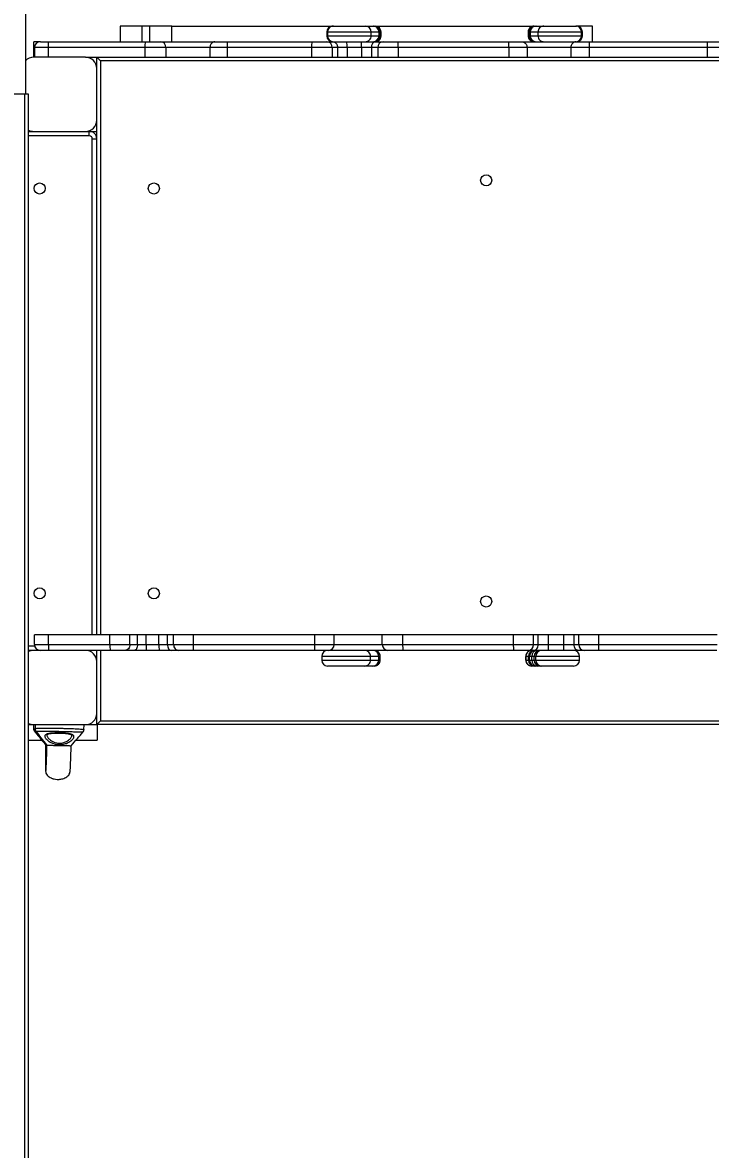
# Model space of a CAD drawing. Header units: millimetres. Extents: x -11024 to 8278, y -7837 to 5770.
# Drawn here: x -3413 to -2485, y 40 to 1560 of the extents above; entities that cross this region are included whole.
import ezdxf

# ---------------------------------------------------------------- set-up
doc = ezdxf.new("R2010")
doc.units = ezdxf.units.MM
for name, color, linetype in [('DIKOM_ОБЪЕКТ', 7, 'Continuous'), ('DIKOM_РАЗМЕР_ЗОНА', 7, 'Continuous'), ('DIKOM_РАЗМЕР_ОБЪЕКТА', 7, 'Continuous')]:
    doc.layers.add(name, color=color, linetype=linetype)
doc.styles.add('style1', font='arial.ttf', dxfattribs={"width": 0.8})
doc.dimstyles.new('1-50', dxfattribs={"dimtxt": 300, "dimasz": 200, "dimexe": 100, "dimexo": 0, "dimgap": 100, "dimtad": 1, "dimtxsty": 'style1', "dimcen": 200, "dimclrd": 7, "dimclre": 7, "dimclrt": 7, "dimadec": 1, "dimazin": 2, "dimtfac": 1, "dimtmove": 0, "dimatfit": 2, "dimfxl": 0, "dimlwd": 25, "dimlwe": 18, "dimarcsym": 0})

# ---------------------------------------------------------------- blocks, each defined once
blk = doc.blocks.new('*D9')
at = {"layer": 'Defpoints', "color": 0, "transparency": 16777216}
for p in [(3740.7, 3707.5), (-8191.6, -3797.3), (-1076.1, -3797.3)]:
    blk.add_point(p, dxfattribs=at)
at = {"layer": 'DIKOM_РАЗМЕР_ОБЪЕКТА', "color": 7, "lineweight": 18, "transparency": 16777216}
for p, q in [((3740.7, 3707.5), (-8291.6, 3707.5)), ((-1076.1, -3797.3), (-8291.6, -3797.3))]:
    blk.add_line(p, q, dxfattribs=at)
at = {"layer": 'DIKOM_РАЗМЕР_ОБЪЕКТА', "color": 7, "lineweight": 25, "transparency": 16777216}
blk.add_line((-8191.6, 3507.5), (-8191.6, -3597.3), dxfattribs=at)
at = {"layer": 'DIKOM_РАЗМЕР_ОБЪЕКТА', "color": 7, "transparency": 16777216}
for points in [[(-8224.9, 3507.5), (-8158.2, 3507.5), (-8191.6, 3707.5)], [(-8224.9, -3597.3), (-8158.2, -3597.3), (-8191.6, -3797.3)]]:
    blk.add_solid(points, dxfattribs=at)
at = {"layer": 'DIKOM_РАЗМЕР_ОБЪЕКТА', "color": 7, "transparency": 16777216, "insert": (-8444.7, -44.9), "char_height": 300, "attachment_point": 5, "rotation": 90, "style": 'style1'}
blk.add_mtext('7500', dxfattribs=at)
blk = doc.blocks.new('*D11')
at = {"layer": 'Defpoints', "color": 0, "transparency": 16777216}
for p in [(3316.1, 5770.1), (-10574.2, -5797.3), (-1580.1, -5797.3)]:
    blk.add_point(p, dxfattribs=at)
at = {"layer": 'DIKOM_РАЗМЕР_ЗОНА', "color": 7, "lineweight": 18, "transparency": 16777216}
for p, q in [((3316.1, 5770.1), (-10674.2, 5770.1)), ((-1580.1, -5797.3), (-10674.2, -5797.3))]:
    blk.add_line(p, q, dxfattribs=at)
at = {"layer": 'DIKOM_РАЗМЕР_ЗОНА', "color": 7, "lineweight": 25, "transparency": 16777216}
blk.add_line((-10574.2, 5570.1), (-10574.2, -5597.3), dxfattribs=at)
at = {"layer": 'DIKOM_РАЗМЕР_ЗОНА', "color": 7, "transparency": 16777216}
for points in [[(-10607.5, 5570.1), (-10540.8, 5570.1), (-10574.2, 5770.1)], [(-10607.5, -5597.3), (-10540.8, -5597.3), (-10574.2, -5797.3)]]:
    blk.add_solid(points, dxfattribs=at)
at = {"layer": 'DIKOM_РАЗМЕР_ЗОНА', "color": 7, "transparency": 16777216, "insert": (-10827.3, -173), "char_height": 300, "attachment_point": 5, "rotation": 90, "style": 'style1'}
blk.add_mtext('11500', dxfattribs=at)

msp = doc.modelspace()

# ---------------------------------------------------------------- linework, layer by layer
at = {"layer": 'DIKOM_ОБЪЕКТ', "color": 7, "linetype": 'Continuous', "lineweight": 15}
for p, q in [((-3408.673, 1663.041), (-3408.673, 1463.171)), ((-3281.206, 1555.171), (-3281.206, 1534.171)), ((-3251.206, 1555.171), (-3281.206, 1555.171)), ((-3251.206, 1534.171), (-3251.206, 1555.171)), ((-3241.15, 1555.171), (-3251.206, 1555.171)), ((-3241.15, 1534.171), (-3241.15, 1555.171)), ((-3211.323, 1555.171), (-3241.15, 1555.171)), ((-3211.323, 1534.171), (-3211.323, 1555.171)), ((-3211.323, 1555.171), (-2994.543, 1555.171)), ((-2994.543, 1555.171), (-2993.742, 1555.171)), ((-2993.742, 1555.171), (-2993.494, 1555.171)), ((-2993.494, 1555.171), (-2950.507, 1555.171)), ((-2950.507, 1555.171), (-2940.059, 1555.171)), ((-2940.059, 1555.171), (-2940.046, 1555.171)), ((-2940.059, 1555.171), (-2939.293, 1555.171)), ((-2939.293, 1555.171), (-2938.41, 1555.171)), ((-2938.41, 1555.171), (-2937.245, 1555.171)), ((-2937.245, 1555.171), (-2937.23, 1555.171)), ((-2937.245, 1555.171), (-2723.168, 1555.171)), ((-2723.168, 1555.171), (-2723.152, 1555.171)), ((-2723.152, 1555.171), (-2721.988, 1555.171)), ((-2721.988, 1555.171), (-2721.105, 1555.171)), ((-2721.105, 1555.171), (-2720.352, 1555.171)), ((-2720.352, 1555.171), (-2720.339, 1555.171)), ((-2720.339, 1555.171), (-2709.891, 1555.171)), ((-2709.891, 1555.171), (-2666.904, 1555.171)), ((-2666.904, 1555.171), (-2666.656, 1555.171)), ((-2666.656, 1555.171), (-2665.855, 1555.171)), ((-2644.318, 1555.171), (-2665.855, 1555.171)), ((-2644.318, 1534.171), (-2644.318, 1555.171)), ((-3002.543, 1547.171), (-3002.543, 1542.171)), ((-3001.451, 1547.171), (-3002.543, 1547.171)), ((-3002.543, 1542.171), (-3001.451, 1542.171)), ((-3001.494, 1547.171), (-3001.494, 1542.171)), ((-2942.512, 1547.171), (-3001.494, 1547.171)), ((-3001.494, 1542.171), (-2942.512, 1542.171)), ((-2942.512, 1542.171), (-2942.512, 1547.171)), ((-2932.064, 1547.171), (-2942.512, 1547.171)), ((-2942.512, 1542.171), (-2932.064, 1542.171)), ((-2932.064, 1542.171), (-2932.064, 1547.171)), ((-2932.046, 1547.171), (-2932.064, 1547.171)), ((-2932.064, 1542.171), (-2932.046, 1542.171)), ((-2932.046, 1542.171), (-2932.046, 1547.171)), ((-2931.618, 1547.171), (-2932.046, 1547.171)), ((-2932.046, 1542.171), (-2931.618, 1542.171)), ((-2931.618, 1542.171), (-2931.618, 1547.171)), ((-2930.415, 1547.171), (-2931.618, 1547.171)), ((-2931.618, 1542.171), (-2930.415, 1542.171)), ((-2930.415, 1542.171), (-2930.415, 1547.171)), ((-2929.25, 1547.171), (-2930.415, 1547.171)), ((-2930.415, 1542.171), (-2929.25, 1542.171)), ((-2929.25, 1542.171), (-2929.25, 1547.171)), ((-2929.23, 1547.171), (-2929.25, 1547.171)), ((-2929.25, 1542.171), (-2929.23, 1542.171)), ((-2929.23, 1542.171), (-2929.23, 1547.171)), ((-2731.168, 1547.171), (-2731.168, 1542.171)), ((-2731.148, 1547.171), (-2731.168, 1547.171)), ((-2731.168, 1542.171), (-2731.148, 1542.171)), ((-2731.148, 1547.171), (-2731.148, 1542.171)), ((-2729.983, 1547.171), (-2731.148, 1547.171)), ((-2731.148, 1542.171), (-2729.983, 1542.171)), ((-2729.983, 1547.171), (-2729.983, 1542.171)), ((-2728.779, 1547.171), (-2729.983, 1547.171)), ((-2729.983, 1542.171), (-2728.779, 1542.171)), ((-2728.779, 1547.171), (-2728.779, 1542.171)), ((-2728.352, 1547.171), (-2728.779, 1547.171)), ((-2728.779, 1542.171), (-2728.352, 1542.171)), ((-2728.352, 1547.171), (-2728.352, 1542.171)), ((-2728.334, 1547.171), (-2728.352, 1547.171)), ((-2728.352, 1542.171), (-2728.334, 1542.171)), ((-2717.886, 1547.171), (-2728.334, 1547.171)), ((-2728.334, 1547.171), (-2728.334, 1542.171)), ((-2728.334, 1542.171), (-2717.886, 1542.171)), ((-2717.886, 1547.171), (-2717.886, 1542.171)), ((-2658.904, 1547.171), (-2717.886, 1547.171)), ((-2717.886, 1542.171), (-2658.904, 1542.171)), ((-2657.855, 1547.171), (-2658.947, 1547.171)), ((-2658.947, 1542.171), (-2657.855, 1542.171)), ((-2658.904, 1542.171), (-2658.904, 1547.171)), ((-2657.855, 1542.171), (-2657.855, 1547.171)), ((-3397.616, 1513.171), (-3397.616, 1534.171)), ((-3388.616, 1534.171), (-3397.616, 1534.171)), ((-3396.616, 1526.171), (-3396.616, 1513.171)), ((-3378.154, 1526.171), (-3396.616, 1526.171)), ((-3388.616, 1534.171), (-3377.539, 1534.171)), ((-3247.769, 1526.171), (-3378.154, 1526.171)), ((-3378.154, 1526.171), (-3378.154, 1513.171)), ((-3377.539, 1534.171), (-3247.154, 1534.171)), ((-3219.318, 1526.171), (-3247.769, 1526.171)), ((-3247.769, 1526.171), (-3247.769, 1513.171)), ((-3247.154, 1534.171), (-3226.29, 1534.171)), ((-3226.29, 1534.171), (-3153.43, 1534.171)), ((-3219.318, 1526.171), (-3219.318, 1513.171)), ((-3160.013, 1526.171), (-3219.318, 1526.171)), ((-3136.827, 1526.171), (-3160.013, 1526.171)), ((-3160.013, 1526.171), (-3160.013, 1513.171)), ((-3153.43, 1534.171), (-3136.426, 1534.171)), ((-3023.012, 1526.171), (-3136.827, 1526.171)), ((-3136.827, 1526.171), (-3136.827, 1513.171)), ((-3136.426, 1534.171), (-3022.612, 1534.171)), ((-2995.196, 1526.171), (-3023.012, 1526.171)), ((-3023.012, 1526.171), (-3023.012, 1513.171)), ((-3022.612, 1534.171), (-3002.213, 1534.171)), ((-3002.213, 1534.171), (-2993.506, 1534.171)), ((-2995.196, 1526.171), (-2995.196, 1513.171)), ((-2988.109, 1526.171), (-2995.196, 1526.171)), ((-2993.506, 1534.171), (-2975.399, 1534.171)), ((-2988.109, 1526.171), (-2988.109, 1513.171)), ((-2975.175, 1526.171), (-2988.109, 1526.171)), ((-2975.399, 1534.171), (-2955.795, 1534.171)), ((-2975.175, 1526.171), (-2975.175, 1513.171)), ((-2955.572, 1526.171), (-2975.175, 1526.171)), ((-2955.795, 1534.171), (-2937.308, 1534.171)), ((-2955.572, 1526.171), (-2955.572, 1513.171)), ((-2942.366, 1526.171), (-2955.572, 1526.171)), ((-2933.628, 1526.171), (-2942.366, 1526.171)), ((-2942.366, 1526.171), (-2942.366, 1513.171)), ((-2937.308, 1534.171), (-2926.572, 1534.171)), ((-2906.31, 1526.171), (-2933.628, 1526.171)), ((-2933.628, 1526.171), (-2933.628, 1513.171)), ((-2926.572, 1534.171), (-2906.539, 1534.171)), ((-2906.539, 1534.171), (-2757.161, 1534.171)), ((-2906.31, 1526.171), (-2906.31, 1513.171)), ((-2756.932, 1526.171), (-2906.31, 1526.171)), ((-2757.161, 1534.171), (-2739.232, 1534.171)), ((-2756.932, 1526.171), (-2756.932, 1513.171)), ((-2732.484, 1526.171), (-2756.932, 1526.171)), ((-2739.232, 1534.171), (-2666.684, 1534.171)), ((-2732.484, 1526.171), (-2732.484, 1513.171)), ((-2673.433, 1526.171), (-2732.484, 1526.171)), ((-2648.937, 1526.171), (-2673.433, 1526.171)), ((-2673.433, 1526.171), (-2673.433, 1513.171)), ((-2666.684, 1534.171), (-2648.72, 1534.171)), ((-2489.561, 1526.171), (-2648.937, 1526.171)), ((-2648.937, 1526.171), (-2648.937, 1513.171)), ((-2648.72, 1534.171), (-2489.344, 1534.171)), ((-2489.561, 1526.171), (-2489.561, 1513.171)), ((-2462.507, 1526.171), (-2489.561, 1526.171)), ((-2489.344, 1534.171), (-2469.504, 1534.171)), ((-3327.616, 1513.171), (-3397.616, 1513.171)), ((-3327.616, 1513.171), (-3247.769, 1513.171)), ((-3312.616, 1513.171), (-3307.616, 1508.171)), ((-3312.616, 1498.171), (-3312.616, 1513.171)), ((-1817.616, 1508.171), (-3307.616, 1508.171)), ((-3307.616, 1508.171), (-3307.616, 734.171)), ((-3247.769, 1513.171), (-3219.318, 1513.171)), ((-3219.318, 1513.171), (-3160.013, 1513.171)), ((-3160.013, 1513.171), (-3136.827, 1513.171)), ((-3136.827, 1513.171), (-3023.012, 1513.171)), ((-3023.012, 1513.171), (-2995.196, 1513.171)), ((-2995.196, 1513.171), (-2988.109, 1513.171)), ((-2988.109, 1513.171), (-2975.175, 1513.171)), ((-2975.175, 1513.171), (-2955.572, 1513.171)), ((-2955.572, 1513.171), (-2942.366, 1513.171)), ((-2942.366, 1513.171), (-2933.628, 1513.171)), ((-2933.628, 1513.171), (-2906.31, 1513.171)), ((-2906.31, 1513.171), (-2756.932, 1513.171)), ((-2756.932, 1513.171), (-2732.484, 1513.171)), ((-2732.484, 1513.171), (-2673.433, 1513.171)), ((-2673.433, 1513.171), (-2648.937, 1513.171)), ((-2648.937, 1513.171), (-2489.561, 1513.171)), ((-2489.561, 1513.171), (-2462.507, 1513.171)), ((-3312.616, 1428.171), (-3312.616, 1498.171)), ((-3409.452, 1463.171), (-3449.452, 1463.171)), ((-3409.452, -1736.829), (-3409.452, 1463.171)), ((-3404.452, 1463.171), (-3409.452, 1463.171)), ((-3404.452, -47.341), (-3404.452, 1463.171)), ((-3312.616, 734.171), (-3312.616, 1428.171)), ((-3404.452, 1413.171), (-3397.616, 1413.171)), ((-3322.616, 1407.171), (-3404.452, 1407.171)), ((-3397.616, 1413.171), (-3327.616, 1413.171)), ((-3327.616, 1413.171), (-3322.616, 1413.171)), ((-3322.616, 1407.171), (-3322.616, 1413.171)), ((-3322.616, 1413.171), (-3312.616, 1413.171)), ((-3318.616, 1403.171), (-3312.616, 1403.171)), ((-3318.616, 734.171), (-3318.616, 1403.171)), ((-3396.616, 721.171), (-3396.616, 734.171)), ((-3377.767, 734.171), (-3396.616, 734.171)), ((-3377.767, 721.171), (-3377.767, 734.171)), ((-3294.791, 734.171), (-3377.767, 734.171)), ((-3294.791, 721.171), (-3294.791, 734.171)), ((-3267.931, 734.171), (-3294.791, 734.171)), ((-3267.931, 721.171), (-3267.931, 734.171)), ((-3257.712, 734.171), (-3267.931, 734.171)), ((-3257.712, 721.171), (-3257.712, 734.171)), ((-3246.039, 734.171), (-3257.712, 734.171)), ((-3246.039, 721.171), (-3246.039, 734.171)), ((-3228.738, 734.171), (-3246.039, 734.171)), ((-3228.738, 721.171), (-3228.738, 734.171)), ((-3217.342, 734.171), (-3228.738, 734.171)), ((-3217.342, 721.171), (-3217.342, 734.171)), ((-3208.988, 734.171), (-3217.342, 734.171)), ((-3208.988, 721.171), (-3208.988, 734.171)), ((-3182.153, 734.171), (-3208.988, 734.171)), ((-3182.153, 721.171), (-3182.153, 734.171)), ((-3018.61, 734.171), (-3182.153, 734.171)), ((-3018.61, 721.171), (-3018.61, 734.171)), ((-2992.615, 734.171), (-3018.61, 734.171)), ((-2992.615, 721.171), (-2992.615, 734.171)), ((-2927.633, 734.171), (-2992.615, 734.171)), ((-2927.633, 721.171), (-2927.633, 734.171)), ((-2900.177, 734.171), (-2927.633, 734.171)), ((-2900.177, 721.171), (-2900.177, 734.171)), ((-2750.987, 734.171), (-2900.177, 734.171)), ((-2750.987, 721.171), (-2750.987, 734.171)), ((-2723.947, 734.171), (-2750.987, 734.171)), ((-2723.947, 721.171), (-2723.947, 734.171)), ((-2717.613, 734.171), (-2723.947, 734.171)), ((-2717.613, 721.171), (-2717.613, 734.171)), ((-2703.742, 734.171), (-2717.613, 734.171)), ((-2703.742, 721.171), (-2703.742, 734.171)), ((-2682.937, 734.171), (-2703.742, 734.171)), ((-2682.937, 721.171), (-2682.937, 734.171)), ((-2669.067, 734.171), (-2682.937, 734.171)), ((-2669.067, 721.171), (-2669.067, 734.171)), ((-2662.725, 734.171), (-2669.067, 734.171)), ((-2662.725, 721.171), (-2662.725, 734.171)), ((-2635.671, 734.171), (-2662.725, 734.171)), ((-2635.671, 721.171), (-2635.671, 734.171)), ((-2476.295, 734.171), (-2635.671, 734.171)), ((-3404.452, 719.171), (-3396.362, 719.171)), ((-3396.616, 721.171), (-3377.767, 721.171)), ((-3377.767, 721.171), (-3294.791, 721.171)), ((-3294.791, 721.171), (-3267.931, 721.171)), ((-3267.931, 721.171), (-3257.712, 721.171)), ((-3257.712, 721.171), (-3246.039, 721.171)), ((-3246.039, 721.171), (-3228.738, 721.171)), ((-3228.738, 721.171), (-3217.342, 721.171)), ((-3217.342, 721.171), (-3208.988, 721.171)), ((-3208.988, 721.171), (-3182.153, 721.171)), ((-3182.153, 721.171), (-3018.61, 721.171)), ((-3018.61, 721.171), (-2992.615, 721.171)), ((-2992.615, 721.171), (-2927.633, 721.171)), ((-2927.633, 721.171), (-2900.177, 721.171)), ((-2900.177, 721.171), (-2750.987, 721.171)), ((-2750.987, 721.171), (-2723.947, 721.171)), ((-2723.947, 721.171), (-2717.613, 721.171)), ((-2717.613, 721.171), (-2703.742, 721.171)), ((-2703.742, 713.171), (-2703.742, 721.171)), ((-2703.742, 721.171), (-2682.937, 721.171)), ((-2682.937, 713.171), (-2682.937, 721.171)), ((-2682.937, 721.171), (-2669.067, 721.171)), ((-2669.067, 721.171), (-2662.725, 721.171)), ((-2662.725, 721.171), (-2635.671, 721.171)), ((-2635.671, 721.171), (-2476.295, 721.171)), ((-3397.616, 713.171), (-3404.452, 713.171)), ((-3327.616, 713.171), (-3397.616, 713.171)), ((-3294.33, 713.171), (-3327.616, 713.171)), ((-3312.616, 698.171), (-3312.616, 713.171)), ((-3307.616, 713.171), (-3307.616, 618.171)), ((-3274.633, 713.171), (-3294.33, 713.171)), ((-3262.078, 713.171), (-3274.633, 713.171)), ((-3245.736, 713.171), (-3262.078, 713.171)), ((-3228.435, 713.171), (-3245.736, 713.171)), ((-3212.481, 713.171), (-3228.435, 713.171)), ((-3202.217, 713.171), (-3212.481, 713.171)), ((-3182.538, 713.171), (-3202.217, 713.171)), ((-3018.995, 713.171), (-3182.538, 713.171)), ((-2999.932, 713.171), (-3018.995, 713.171)), ((-3009.35, 705.171), (-3009.35, 700.171)), ((-2943.395, 705.171), (-3009.35, 705.171)), ((-3009.35, 700.171), (-2943.395, 700.171)), ((-2920.097, 713.171), (-2999.932, 713.171)), ((-2943.395, 700.171), (-2943.395, 705.171)), ((-2932.426, 705.171), (-2943.395, 705.171)), ((-2943.395, 700.171), (-2932.426, 700.171)), ((-2932.426, 700.171), (-2932.426, 705.171)), ((-2932.385, 705.171), (-2932.426, 705.171)), ((-2932.426, 700.171), (-2932.385, 700.171)), ((-2932.385, 700.171), (-2932.385, 705.171)), ((-2930.498, 705.171), (-2932.385, 705.171)), ((-2932.385, 700.171), (-2930.498, 700.171)), ((-2930.498, 700.171), (-2930.498, 705.171)), ((-2930.457, 705.171), (-2930.498, 705.171)), ((-2930.498, 700.171), (-2930.457, 700.171)), ((-2930.457, 700.171), (-2930.457, 705.171)), ((-2899.963, 713.171), (-2920.097, 713.171)), ((-2750.773, 713.171), (-2899.963, 713.171)), ((-2730.944, 713.171), (-2750.773, 713.171)), ((-2734.305, 705.171), (-2734.305, 700.171)), ((-2734.3, 705.171), (-2734.305, 705.171)), ((-2734.305, 700.171), (-2734.3, 700.171)), ((-2730.642, 705.171), (-2734.3, 705.171)), ((-2734.3, 700.171), (-2734.3, 705.171)), ((-2734.3, 700.171), (-2730.642, 700.171)), ((-2723.161, 713.171), (-2730.944, 713.171)), ((-2729.095, 705.171), (-2730.642, 705.171)), ((-2730.642, 700.171), (-2730.642, 705.171)), ((-2730.642, 700.171), (-2729.095, 700.171)), ((-2726.206, 705.171), (-2729.095, 705.171)), ((-2729.095, 700.171), (-2729.095, 705.171)), ((-2729.095, 700.171), (-2726.206, 700.171)), ((-2723.009, 705.171), (-2726.206, 705.171)), ((-2726.206, 700.171), (-2726.206, 705.171)), ((-2726.206, 700.171), (-2723.009, 700.171)), ((-2703.742, 713.171), (-2723.161, 713.171)), ((-2720.669, 705.171), (-2723.009, 705.171)), ((-2723.009, 700.171), (-2723.009, 705.171)), ((-2723.009, 700.171), (-2720.669, 700.171)), ((-2720.669, 700.171), (-2720.669, 705.171)), ((-2661.674, 705.171), (-2720.669, 705.171)), ((-2720.669, 700.171), (-2661.674, 700.171)), ((-2682.937, 713.171), (-2703.742, 713.171)), ((-2663.518, 713.171), (-2682.937, 713.171)), ((-2655.727, 713.171), (-2663.518, 713.171)), ((-2661.674, 700.171), (-2661.674, 705.171)), ((-2635.888, 713.171), (-2655.727, 713.171)), ((-2476.512, 713.171), (-2635.888, 713.171)), ((-3312.616, 628.171), (-3312.616, 698.171)), ((-2951.384, 692.171), (-3001.35, 692.171)), ((-2940.415, 692.171), (-2951.384, 692.171)), ((-2940.385, 692.171), (-2940.415, 692.171)), ((-2938.487, 692.171), (-2940.385, 692.171)), ((-2938.458, 692.171), (-2938.487, 692.171)), ((-2726.301, 692.171), (-2726.305, 692.171)), ((-2722.643, 692.171), (-2726.301, 692.171)), ((-2721.509, 692.171), (-2722.643, 692.171)), ((-2718.619, 692.171), (-2721.509, 692.171)), ((-2715.01, 692.171), (-2718.619, 692.171)), ((-2712.67, 692.171), (-2715.01, 692.171)), ((-2669.674, 692.171), (-2712.67, 692.171)), ((-3312.616, 613.171), (-3312.616, 628.171)), ((-3404.452, 613.171), (-3397.849, 613.171)), ((-3397.849, 613.173), (-3397.954, 608.086)), ((-3397.616, 613.171), (-3327.616, 613.171)), ((-3395.704, 613.171), (-3395.821, 607.495)), ((-3329.835, 606.184), (-3329.69, 613.171)), ((-3327.616, 613.171), (-3311.888, 613.171)), ((-3311.888, 613.171), (-3311.888, 592.171)), ((-1825.257, 613.171), (-3311.888, 613.171)), ((-3307.616, 618.171), (-1817.616, 618.171)), ((-3404.452, 592.171), (-3386.738, 592.171)), ((-3340.546, 592.171), (-3311.888, 592.171))]:
    msp.add_line(p, q, dxfattribs=at)
at = {"layer": 'DIKOM_ОБЪЕКТ', "color": 7, "linetype": 'Continuous', "lineweight": 15, "flags": 128}
for points in [[(-3153.43, 1534.171), (-3154.714, 1534.017), (-3155.949, 1533.562), (-3157.087, 1532.822), (-3158.085, 1531.827), (-3158.904, 1530.615), (-3159.512, 1529.232), (-3159.887, 1527.731), (-3160.013, 1526.171)], [(-2993.506, 1534.171), (-2992.453, 1534.017), (-2991.44, 1533.562), (-2990.507, 1532.822), (-2989.689, 1531.827), (-2989.018, 1530.615), (-2988.52, 1529.232), (-2988.212, 1527.731), (-2988.109, 1526.171)], [(-2937.308, 1534.171), (-2938.295, 1534.017), (-2939.244, 1533.562), (-2940.118, 1532.822), (-2940.885, 1531.827), (-2941.514, 1530.615), (-2941.981, 1529.232), (-2942.269, 1527.731), (-2942.366, 1526.171)], [(-2739.232, 1534.171), (-2737.916, 1534.017), (-2736.65, 1533.562), (-2735.483, 1532.822), (-2734.46, 1531.827), (-2733.621, 1530.615), (-2732.997, 1529.232), (-2732.614, 1527.731), (-2732.484, 1526.171)], [(-2666.684, 1534.171), (-2668.001, 1534.017), (-2669.267, 1533.562), (-2670.433, 1532.822), (-2671.456, 1531.827), (-2672.295, 1530.615), (-2672.919, 1529.232), (-2673.303, 1527.731), (-2673.433, 1526.171)], [(-3267.931, 721.171), (-3268.06, 719.61), (-3268.442, 718.109), (-3269.061, 716.726), (-3269.894, 715.514), (-3270.91, 714.519), (-3272.069, 713.78), (-3273.326, 713.324), (-3274.633, 713.171)], [(-3257.712, 721.171), (-3257.796, 719.61), (-3258.044, 718.109), (-3258.448, 716.726), (-3258.991, 715.514), (-3259.652, 714.519), (-3260.407, 713.78), (-3261.226, 713.324), (-3262.078, 713.171)], [(-3217.342, 721.171), (-3217.249, 719.61), (-3216.972, 718.109), (-3216.523, 716.726), (-3215.919, 715.514), (-3215.182, 714.519), (-3214.342, 713.78), (-3213.43, 713.324), (-3212.481, 713.171)], [(-3208.988, 721.171), (-3208.858, 719.61), (-3208.472, 718.109), (-3207.847, 716.726), (-3207.005, 715.514), (-3205.979, 714.519), (-3204.808, 713.78), (-3203.538, 713.324), (-3202.217, 713.171)], [(-2723.161, 713.171), (-2722.078, 713.324), (-2721.038, 713.78), (-2720.079, 714.519), (-2719.238, 715.514), (-2718.548, 716.726), (-2718.035, 718.109), (-2717.719, 719.61), (-2717.613, 721.171)], [(-2663.518, 713.171), (-2664.601, 713.324), (-2665.641, 713.78), (-2666.601, 714.519), (-2667.441, 715.514), (-2668.131, 716.726), (-2668.644, 718.109), (-2668.96, 719.61), (-2669.067, 721.171)], [(-3307.616, 618.171), (-3308.591, 617.195), (-3309.529, 616.257), (-3310.394, 615.393), (-3311.151, 614.635), (-3311.773, 614.013), (-3312.235, 613.551), (-3312.52, 613.267), (-3312.616, 613.171)]]:
    msp.add_lwpolyline(points, dxfattribs=at)
at = {"layer": 'DIKOM_ОБЪЕКТ', "color": 7, "linetype": 'Continuous', "lineweight": 15}
for centre in [(-2787.616, 1347.171), (-3389.616, 1336.171), (-3235.616, 1336.171), (-3389.616, 790.171), (-3235.616, 790.171), (-2787.616, 779.171)]:
    msp.add_circle(centre, 7.5, dxfattribs=at)
for centre, radius, start, end in [((-2994.543, 1547.171), 8, 90, 180), ((-2993.494, 1547.171), 8, 90, 180), ((-2993.678, 1547.496), 7.675, 90.479391, 149.765133), ((-2950.51, 1547.173), 7.998, 359.982312, 89.981819), ((-2940.062, 1547.173), 7.998, 359.982312, 89.981819), ((-2940.046, 1547.171), 8, 0, 90), ((-2939.459, 1547.33), 7.842, 358.833781, 88.78385), ((-2938.413, 1547.173), 7.998, 359.984028, 89.980103), ((-2937.248, 1547.173), 7.998, 359.982312, 89.981819), ((-2937.23, 1547.171), 8, 0, 90), ((-2723.168, 1547.171), 8, 90, 180), ((-2723.15, 1547.173), 7.998, 90.017209, 180.01866), ((-2721.985, 1547.173), 7.998, 90.019897, 180.015972), ((-2720.939, 1547.33), 7.842, 91.21615, 181.166219), ((-2720.352, 1547.171), 8, 90, 180), ((-2720.336, 1547.173), 7.998, 90.020608, 180.015261), ((-2709.888, 1547.173), 7.998, 90.017209, 180.01866), ((-2666.904, 1547.171), 8, 0, 90), ((-2666.72, 1547.495), 7.676, 30.236163, 89.519313), ((-2665.855, 1547.171), 8, 0, 90), ((-2994.543, 1542.171), 8, 180, 270), ((-2993.494, 1542.171), 8, 180, 270), ((-2993.676, 1541.848), 7.677, 210.246116, 269.512472), ((-2950.509, 1542.168), 7.997, 270.016465, 0.019404), ((-2940.062, 1542.168), 7.997, 270.016465, 0.019404), ((-2940.046, 1542.171), 8, 270, 0), ((-2939.459, 1542.011), 7.842, 271.214423, 1.167946), ((-2938.412, 1542.168), 7.998, 270.018182, 0.017688), ((-2937.248, 1542.168), 7.997, 270.016465, 0.019404), ((-2937.23, 1542.171), 8, 270, 0), ((-2723.168, 1542.171), 8, 180, 270), ((-2723.15, 1542.168), 7.997, 179.979624, 269.984507), ((-2721.985, 1542.168), 7.998, 179.982312, 269.981818), ((-2720.939, 1542.011), 7.842, 178.832054, 268.785577), ((-2720.352, 1542.171), 8, 180, 270), ((-2720.336, 1542.168), 7.998, 179.983023, 269.981108), ((-2709.889, 1542.168), 7.997, 179.979624, 269.984507), ((-2666.904, 1542.171), 8, 270, 0), ((-2666.721, 1541.848), 7.678, 270.488823, 329.752588), ((-2665.855, 1542.171), 8, 270, 0), ((-3388.616, 1526.171), 8, 90, 180), ((-3351.678, 1528.159), 26.55, 166.912261, 184.293985), ((-3221.282, 1528.158), 26.562, 166.916161, 184.290084), ((-3226.842, 1526.652), 7.539, 356.341415, 85.800341), ((-3096.587, 1528.165), 40.289, 171.427055, 182.836893), ((-2982.773, 1528.165), 40.289, 171.427055, 182.836893), ((-3002.739, 1526.632), 7.557, 356.503437, 86.008013), ((-3046.852, 1528.168), 71.704, 358.403878, 4.8021), ((-3027.247, 1528.17), 71.703, 358.402146, 4.800419), ((-2926.069, 1526.615), 7.572, 93.8111, 183.365519), ((-2976.381, 1528.169), 70.099, 358.36632, 4.911319), ((-2827.061, 1528.167), 70.158, 358.369062, 4.908577), ((-2574.995, 1528.17), 73.969, 175.347204, 181.549194), ((-2415.619, 1528.17), 73.969, 175.347204, 181.549194), ((-3397.616, 1498.171), 15, 90, 137.488275), ((-3327.616, 1498.171), 15, 0, 90), ((-3397.616, 1428.171), 15, 242.888647, 270), ((-3327.616, 1428.171), 15, 270, 0), ((-3322.616, 1403.171), 10, 0, 90), ((-3322.616, 1403.171), 4, 0, 90), ((-3388.616, 721.171), 8, 180, 270), ((-3342.643, 719.18), 35.181, 176.755964, 189.834709), ((-3259.715, 719.177), 35.133, 176.746957, 189.843716), ((-3192.959, 719.175), 53.117, 177.847378, 186.491124), ((-3175.782, 719.171), 52.993, 177.837268, 186.501235), ((-3224, 719.175), 41.894, 351.75921, 2.729677), ((-3060.447, 719.176), 41.885, 351.756287, 2.729192), ((-3000.29, 720.844), 7.682, 272.669181, 2.438645), ((-2919.858, 720.946), 7.779, 178.341767, 268.238041), ((-2825.336, 719.175), 74.868, 178.472693, 184.600149), ((-2676.146, 719.175), 74.868, 178.472693, 184.600149), ((-2731.482, 720.7), 7.549, 274.087905, 3.571562), ((-2655.19, 720.701), 7.549, 176.432006, 265.920136), ((-2709.616, 719.171), 73.972, 355.34732, 1.549124), ((-3397.616, 698.171), 15, 90, 117.111353), ((-3327.616, 698.171), 15, 0, 90), ((-3001.35, 705.171), 8, 90, 180), ((-3001.35, 700.171), 8, 180, 270), ((-2951.389, 705.176), 7.994, 359.958521, 89.962023), ((-2951.39, 700.165), 7.994, 270.03919, 0.040265), ((-2940.42, 705.176), 7.994, 359.960239, 89.960306), ((-2940.42, 700.165), 7.995, 270.040908, 0.038548), ((-2940.385, 705.171), 8, 0, 90), ((-2940.385, 700.171), 8, 270, 0), ((-2938.492, 705.176), 7.994, 359.958521, 89.962023), ((-2938.492, 700.165), 7.994, 270.03919, 0.040265), ((-2938.457, 705.171), 8, 0, 90), ((-2938.457, 700.171), 8, 270, 0), ((-2726.305, 705.171), 8, 90, 180), ((-2726.305, 700.171), 8, 180, 270), ((-2726.301, 705.172), 7.999, 90.002484, 180.006909), ((-2726.301, 700.17), 7.999, 179.994304, 269.996303), ((-2722.643, 705.171), 7.999, 90.00491, 180.004483), ((-2722.643, 700.17), 8, 179.99673, 269.993877), ((-2721.296, 705.372), 7.801, 91.561433, 181.479967), ((-2721.296, 699.969), 7.802, 178.521261, 268.437339), ((-2718.407, 705.372), 7.801, 91.559691, 181.481709), ((-2718.407, 699.969), 7.801, 178.519519, 268.439081), ((-2715.009, 705.171), 7.999, 90.00491, 180.004483), ((-2715.009, 700.17), 8, 179.99673, 269.993877), ((-2712.67, 705.171), 8, 90.004174, 180.003511), ((-2712.67, 700.17), 8, 179.997702, 269.994613), ((-2669.674, 705.171), 8, 0, 90), ((-2669.674, 700.171), 8, 270, 0), ((-3327.616, 628.171), 15, 270, 0), ((-3397.616, 628.171), 15, 242.888647, 270)]:
    msp.add_arc(centre, radius, start, end, dxfattribs=at)
for points, knots in [([(-3397.942, 608.077), (-3397.929, 607.696), (-3397.903, 606.929), (-3397.542, 605.882), (-3397.129, 605.113), (-3396.838, 604.776), (-3396.745, 604.668)], [0, 0, 0, 0, 0.29186319, 0.58669682, 0.86843381, 1, 1, 1, 1]), ([(-3397.843, 608.084), (-3397.853, 608.008), (-3397.88, 607.8), (-3397.163, 607.455), (-3396.124, 607.187), (-3395.776, 607.097)], [0, 0, 0, 0, 0.27759355, 0.75735823, 1, 1, 1, 1]), ([(-3395.715, 607.493), (-3395.742, 607.542), (-3395.84, 607.722), (-3395.043, 607.945), (-3393.342, 608.169), (-3390.736, 608.315), (-3387.328, 608.404), (-3383.255, 608.441), (-3378.564, 608.434), (-3373.471, 608.391), (-3368.028, 608.315), (-3363.342, 608.229), (-3358.671, 608.127), (-3354.052, 608.012), (-3348.834, 607.855), (-3343.967, 607.678), (-3339.675, 607.484), (-3336.006, 607.268), (-3333.116, 607.03), (-3331.082, 606.757), (-3329.956, 606.481), (-3329.935, 606.272), (-3329.927, 606.186)], [0, 0, 0, 0, 0.020048658, 0.074450989, 0.127318248, 0.181716147, 0.234580659, 0.288978658, 0.341844366, 0.396239668, 0.449107005, 0.503502324, 0.53158282, 0.584458506, 0.638868092, 0.691756875, 0.746181035, 0.799109639, 0.853574348, 0.906668676, 0.961313087, 1, 1, 1, 1]), ([(-3395.285, 605.151), (-3395.573, 605.092), (-3395.979, 605.009), (-3396.542, 604.847), (-3396.922, 604.734), (-3396.745, 604.697), (-3396.721, 604.692)], [0, 0, 0, 0, 0.25584913, 0.36025892, 0.9109967, 1, 1, 1, 1]), ([(-3396.761, 604.657), (-3394.45, 601.78), (-3389.477, 595.589), (-3384.354, 589.199), (-3381.612, 585.778)], [0, 0, 0, 0, 0.46465297, 1, 1, 1, 1]), ([(-3395.785, 607.49), (-3395.79, 607.202), (-3395.804, 606.521), (-3395.504, 605.525), (-3395.098, 604.681), (-3394.782, 604.293), (-3394.667, 604.152)], [0, 0, 0, 0, 0.22773564, 0.53872245, 0.83177176, 1, 1, 1, 1]), ([(-3394.683, 604.14), (-3392.453, 601.281), (-3387.658, 595.132), (-3382.718, 588.784), (-3380.075, 585.388)], [0, 0, 0, 0, 0.46499096, 1, 1, 1, 1]), ([(-3331.196, 602.84), (-3331.187, 602.832), (-3331.09, 602.75), (-3331.741, 602.742), (-3333.147, 602.76), (-3335.351, 602.841), (-3338.241, 602.946), (-3341.71, 603.063), (-3345.742, 603.188), (-3350.164, 603.312), (-3354.945, 603.434), (-3359.12, 603.53), (-3363.338, 603.619), (-3367.566, 603.701), (-3372.457, 603.786), (-3377.146, 603.855), (-3381.446, 603.907), (-3385.313, 603.943), (-3388.602, 603.965), (-3391.282, 603.977), (-3393.229, 604), (-3394.439, 604.04), (-3394.575, 604.134), (-3394.636, 604.177)], [0, 0, 0, 0, 0.00580938, 0.06088412, 0.1125698, 0.16553119, 0.21611417, 0.26797374, 0.31799618, 0.36932074, 0.4190578, 0.47011272, 0.49646026, 0.54616273, 0.59718518, 0.64708746, 0.6983034, 0.74864969, 0.80028932, 0.85144839, 0.90387233, 0.95646948, 1, 1, 1, 1]), ([(-3343.325, 596.496), (-3343.418, 596.155), (-3343.605, 595.465), (-3344.401, 594.201), (-3345.694, 592.724), (-3347.666, 591.032), (-3350.248, 589.332), (-3353.124, 587.96), (-3356.043, 587), (-3358.793, 586.414), (-3361.71, 586.122), (-3364.563, 586.157), (-3367.298, 586.487), (-3369.824, 587.055), (-3372.22, 587.857), (-3374.514, 588.891), (-3376.662, 590.145), (-3378.702, 591.649), (-3380.469, 593.312), (-3381.618, 594.77), (-3382.367, 596.115), (-3382.721, 597.335), (-3382.518, 598.536), (-3381.686, 599.533), (-3380.289, 600.3), (-3378.374, 600.889), (-3376.089, 601.314), (-3373.425, 601.618), (-3370.521, 601.81), (-3367.388, 601.908), (-3364.173, 601.919), (-3360.898, 601.849), (-3357.712, 601.701), (-3354.644, 601.471), (-3351.83, 601.159), (-3349.297, 600.752), (-3347.155, 600.248), (-3345.427, 599.624), (-3344.179, 598.876), (-3343.432, 597.977), (-3343.239, 597.158), (-3343.308, 596.632), (-3343.325, 596.496)], [0, 0, 0, 0, 0.02173292, 0.04386955, 0.07216696, 0.10123174, 0.13277742, 0.16539115, 0.18808935, 0.21135743, 0.23415426, 0.25770405, 0.27839142, 0.29961768, 0.32079374, 0.34240855, 0.36664116, 0.39135656, 0.42035469, 0.45015266, 0.46673532, 0.49480924, 0.52380421, 0.55146751, 0.58007529, 0.60612095, 0.63294974, 0.6584167, 0.68460785, 0.70988584, 0.73587042, 0.76106531, 0.78696275, 0.81210769, 0.83795314, 0.86305559, 0.88885534, 0.91395135, 0.93974644, 0.96501434, 0.99099045, 1, 1, 1, 1]), ([(-3379.865, 599.344), (-3379.884, 599.234), (-3379.97, 598.72), (-3379.658, 597.816), (-3379.017, 596.485), (-3378.019, 595.037), (-3376.518, 593.408), (-3374.771, 591.918), (-3372.949, 590.689), (-3370.973, 589.667), (-3368.926, 588.879), (-3366.734, 588.322), (-3364.38, 587.997), (-3361.895, 587.972), (-3359.373, 588.26), (-3356.986, 588.855), (-3354.475, 589.808), (-3352.003, 591.177), (-3349.796, 592.854), (-3348.102, 594.53), (-3346.61, 596.417), (-3346.214, 597.6), (-3345.975, 598.314)], [0, 0, 0, 0, 0.01566236, 0.07324043, 0.1069283, 0.16655445, 0.22618997, 0.27505096, 0.32388053, 0.36575148, 0.40759096, 0.44804785, 0.48847275, 0.53306337, 0.57766419, 0.62236025, 0.66710453, 0.73093457, 0.79486671, 0.85306886, 0.91125719, 1, 1, 1, 1]), ([(-3379.917, 599.35), (-3379.912, 599.399), (-3379.902, 599.503), (-3379.868, 599.562), (-3379.591, 599.841), (-3379.03, 600.173), (-3378.144, 600.518), (-3376.98, 600.835), (-3375.557, 601.114), (-3373.866, 601.346), (-3371.95, 601.528), (-3369.855, 601.659), (-3367.611, 601.736), (-3365.274, 601.765), (-3362.886, 601.744), (-3360.494, 601.676), (-3358.148, 601.56), (-3355.893, 601.398), (-3353.773, 601.188), (-3351.833, 600.931), (-3350.112, 600.628), (-3348.651, 600.285), (-3347.493, 599.912), (-3346.683, 599.545), (-3346.288, 599.287), (-3346.165, 599.182), (-3346.134, 599.155)], [0, 0, 0, 0, 0.04043773, 0.08579563, 0.12457332, 0.16576439, 0.20606378, 0.24583066, 0.28761334, 0.33081697, 0.37445504, 0.41919809, 0.46418119, 0.50950046, 0.55509652, 0.6005896, 0.64627832, 0.69150374, 0.73662108, 0.78148635, 0.82544462, 0.8691682, 0.91120125, 0.95219048, 0.98817656, 1, 1, 1, 1]), ([(-3347.084, 584.706), (-3344.272, 587.923), (-3339.183, 593.746), (-3333.646, 600.013), (-3331.168, 602.817)], [0, 0, 0, 0, 0.55260914, 1, 1, 1, 1]), ([(-3346.134, 599.155), (-3346.089, 599.111), (-3345.962, 598.983), (-3345.933, 598.915), (-3345.929, 598.835), (-3345.927, 598.794)], [0, 0, 0, 0, 0.20479147, 0.58683544, 1, 1, 1, 1]), ([(-3345.975, 598.314), (-3345.944, 598.454), (-3345.908, 598.621), (-3345.934, 598.768), (-3345.939, 598.792)], [0, 0, 0, 0, 0.83928701, 1, 1, 1, 1]), ([(-3331.169, 602.822), (-3330.959, 603.082), (-3330.528, 603.614), (-3330.069, 604.663), (-3329.833, 605.554), (-3329.86, 606.072), (-3329.866, 606.188)], [0, 0, 0, 0, 0.2930531, 0.59982035, 0.91037817, 1, 1, 1, 1]), ([(-3381.612, 585.78), (-3381.612, 585.755), (-3381.634, 584.002), (-3381.687, 580.672), (-3381.742, 575.794), (-3381.789, 571.092), (-3381.821, 566.624), (-3381.837, 562.513), (-3381.835, 558.859), (-3381.816, 555.755), (-3381.777, 553.275), (-3381.721, 551.477), (-3381.649, 550.332), (-3381.588, 550.143), (-3381.558, 550.049)], [0, 0, 0, 0, 0.00102664, 0.07029458, 0.14464346, 0.22425584, 0.30917674, 0.39914755, 0.49368617, 0.59197533, 0.69301947, 0.7955635, 0.89833781, 1, 1, 1, 1]), ([(-3381.559, 585.777), (-3381.527, 585.774), (-3381.463, 585.769), (-3380.723, 585.75), (-3380.349, 585.74)], [0, 0, 0, 0, 0.49352112, 1, 1, 1, 1]), ([(-3380.075, 585.393), (-3380.119, 583.768), (-3380.21, 580.395), (-3380.35, 575.648), (-3380.496, 571.024), (-3380.645, 566.669), (-3380.794, 562.678), (-3380.941, 559.159), (-3381.082, 556.201), (-3381.215, 553.875), (-3381.336, 552.243), (-3381.44, 551.291), (-3381.496, 551.216), (-3381.522, 551.181)], [0, 0, 0, 0, 0.07016812, 0.14566502, 0.22646891, 0.31262206, 0.40385824, 0.49968738, 0.59926841, 0.70158612, 0.8053553, 0.90927587, 1, 1, 1, 1]), ([(-3380.019, 585.387), (-3380.033, 585.387), (-3380.144, 585.386), (-3379.51, 585.368), (-3378.139, 585.333), (-3376.111, 585.286), (-3373.733, 585.232), (-3371.12, 585.175), (-3368.371, 585.116), (-3365.544, 585.057), (-3362.685, 584.998), (-3359.835, 584.939), (-3357.052, 584.884), (-3354.383, 584.831), (-3351.918, 584.784), (-3349.747, 584.744), (-3348.105, 584.716), (-3347.177, 584.703), (-3347.192, 584.707), (-3347.197, 584.708)], [0, 0, 0, 0, 0.00925241, 0.0732496, 0.13729227, 0.20125563, 0.26510629, 0.32915083, 0.3926044, 0.45612018, 0.52012018, 0.58382494, 0.64784446, 0.71142006, 0.7754371, 0.83917088, 0.90324883, 0.96711334, 1, 1, 1, 1]), ([(-3348.609, 549.348), (-3348.569, 549.451), (-3348.493, 549.649), (-3348.365, 550.948), (-3348.239, 552.752), (-3348.116, 554.919), (-3348.002, 557.271), (-3347.896, 559.669), (-3347.802, 562), (-3347.719, 564.184), (-3347.647, 566.164), (-3347.581, 568.062), (-3347.511, 570.157), (-3347.414, 573.131), (-3347.287, 577.343), (-3347.17, 581.387), (-3347.1, 584.082), (-3347.084, 584.704)], [0, 0, 0, 0, 0.11758884, 0.22561049, 0.32315708, 0.41004432, 0.48646368, 0.55296085, 0.61025139, 0.65903312, 0.70002349, 0.73393764, 0.77090049, 0.81728773, 0.89110228, 0.97484541, 1, 1, 1, 1]), ([(-3381.624, 550.754), (-3381.522, 549.724), (-3381.317, 547.64), (-3379.432, 544.749), (-3376.918, 542.592), (-3374.559, 541.307), (-3372.757, 540.587), (-3371.452, 540.165), (-3369.203, 539.581), (-3365.692, 539.12), (-3361.711, 539.337), (-3358.258, 540.084), (-3355.425, 541.108), (-3352.647, 542.708), (-3350.367, 544.854), (-3348.846, 547.383), (-3348.629, 549.149), (-3348.524, 549.996)], [0, 0, 0, 0, 0.079000961, 0.159886631, 0.23899241, 0.306815003, 0.340834432, 0.368338981, 0.397482479, 0.494683542, 0.60146506, 0.659637292, 0.728217924, 0.80141796, 0.872917527, 0.939075668, 1, 1, 1, 1])]:
    msp.add_open_spline(points, degree=3, knots=knots, dxfattribs=at)

# ---------------------------------------------------------------- dimensions: what is measured, and where the dimension line sits
at = {"layer": 'DIKOM_РАЗМЕР_ЗОНА'}
dim = msp.add_linear_dim(base=(-10574.155, -5797.252), p1=(3316.126, 5770.14), p2=(-1580.087, -5797.252), angle=90, text='11500', dimstyle='1-50', dxfattribs=at)
dim.commit()
dim.dimension.update_dxf_attribs({"geometry": '*D11', "text_midpoint": (-10574.155, -172.992), "dimtype": 160})
at = {"layer": 'DIKOM_РАЗМЕР_ОБЪЕКТА'}
dim = msp.add_linear_dim(base=(-8191.564, -3797.252), p1=(3740.68, 3707.508), p2=(-1076.116, -3797.252), angle=90, text='7500', dimstyle='1-50', dxfattribs=at)
dim.commit()
dim.dimension.update_dxf_attribs({"geometry": '*D9', "text_midpoint": (-8191.564, -44.872), "dimtype": 160})

doc.saveas('drawing.dxf')
